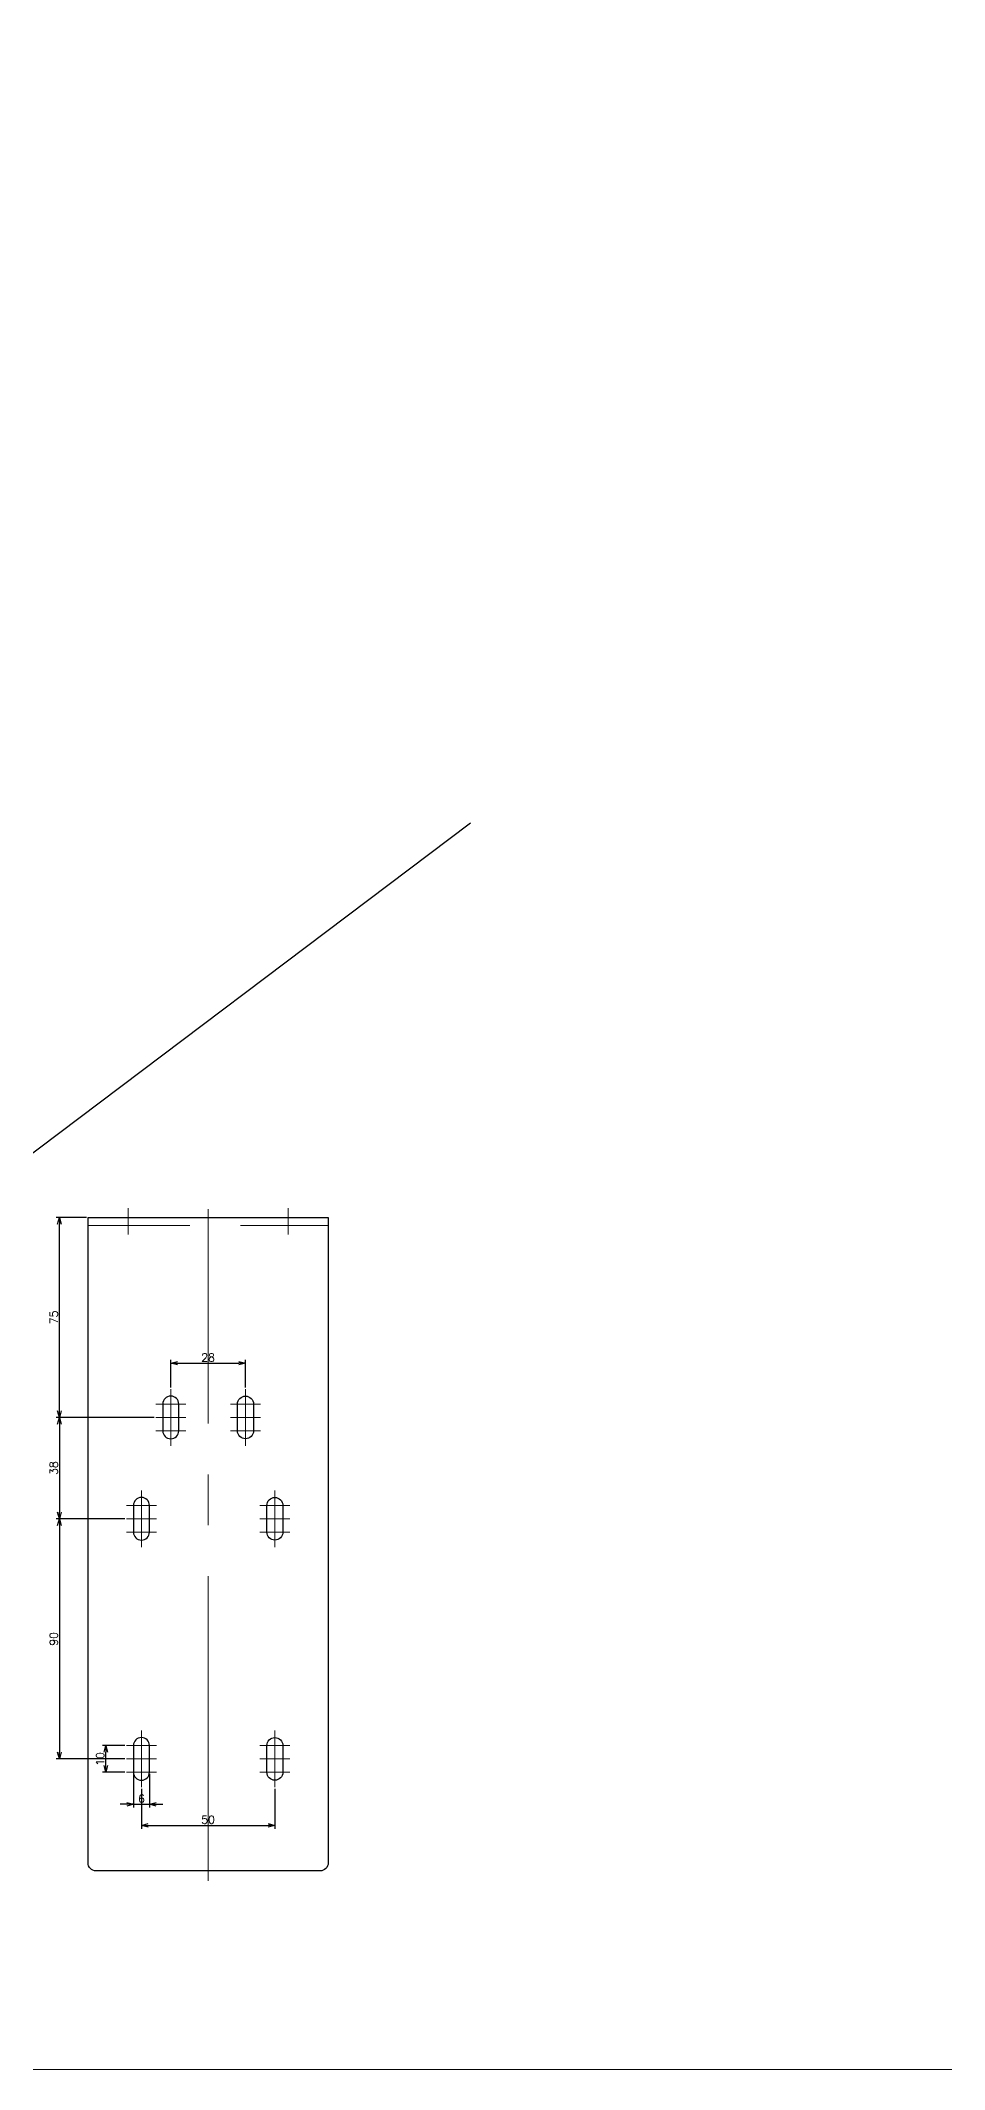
# Model space of a CAD drawing. Header units: millimetres. Extents: x -16130 to 36813, y -8099 to 27484.
# Drawn here: x 30379 to 30718, y 17386 to 18147 of the extents above; entities that cross this region are included whole.
import ezdxf

# ---------------------------------------------------------------- set-up
doc = ezdxf.new("R2010")
doc.units = ezdxf.units.MM
doc.header["$LTSCALE"] = 6
doc.header["$PDMODE"] = 99
doc.header["$PDSIZE"] = 1
doc.linetypes.add('CENTER2', pattern=[28.575, 19.05, -3.175, 3.175, -3.175])
doc.linetypes.add('HIDDEN', pattern=[9.525, 6.35, -3.175])
for name, color, linetype, lineweight in [('04_HIDDEN', 2, 'HIDDEN', 13), ('05_CENTER', 4, 'CENTER2', 13), ('08_DIM', 3, 'Continuous', 13)]:
    doc.layers.add(name, color=color, linetype=linetype, lineweight=lineweight)
doc.styles.add('KSS_TXT', font='txt.shx', dxfattribs={"bigfont": 'extfont2.shx'})
doc.dimstyles.new('KSS_DIM', dxfattribs={"dimtxt": 3, "dimasz": 2.5, "dimexe": 1.25, "dimexo": 0.625, "dimtad": 1, "dimdsep": 46, "dimtxsty": 'KSS_TXT', "dimblk": 'OPEN30', "dimcen": 0, "dimazin": 2, "dimtfac": 0.75, "dimtmove": 0, "dimatfit": 3, "dimldrblk": 'OPEN30', "dimfxl": 1, "dimtolj": 1, "dimarcsym": 0})

# ---------------------------------------------------------------- blocks, each defined once
blk = doc.blocks.new('A$C68491078')
at = {"color": 0}
for points in [[(-45, 0), (45, 0), (45, -242, -0.414214), (42, -245), (-42, -245, -0.414214), (-45, -242)], [(-17, -70), (-17, -80, 1), (-11, -80), (-11, -70, 1)], [(17, -70), (17, -80, -1), (11, -80), (11, -70, -1)], [(-28, -108), (-28, -118, 1), (-22, -118), (-22, -108, 1)], [(28, -108), (28, -118, -1), (22, -118), (22, -108, -1)], [(-28, -198), (-28, -208, 1), (-22, -208), (-22, -198, 1)], [(28, -198), (28, -208, -1), (22, -208), (22, -198, -1)]]:
    blk.add_lwpolyline(points, format="xyb", close=True, dxfattribs=at)
at = {"layer": '04_HIDDEN'}
blk.add_line((-45, -3), (45, -3), dxfattribs=at)
at = {"layer": '05_CENTER'}
for p, q in [((-30, 3.42), (-30, -6.43)), ((0, -248.75), (0, 3.07)), ((30, 3.42), (30, -6.43)), ((-14, -85.6), (-14, -64.4)), ((14, -85.6), (14, -64.4)), ((-19.6, -70), (-8.4, -70)), ((-19.6, -75), (-8.4, -75)), ((19.6, -70), (8.4, -70)), ((19.6, -75), (8.4, -75)), ((-19.6, -80), (-8.4, -80)), ((19.6, -80), (8.4, -80)), ((-25, -123.6), (-25, -102.4)), ((25, -123.6), (25, -102.4)), ((-30.6, -108), (-19.4, -108)), ((-30.6, -113), (-19.4, -113)), ((30.6, -108), (19.4, -108)), ((30.6, -113), (19.4, -113)), ((-30.6, -118), (-19.4, -118)), ((30.6, -118), (19.4, -118)), ((-25, -213.6), (-25, -192.4)), ((25, -213.6), (25, -192.4)), ((-30.6, -198), (-19.4, -198)), ((-30.6, -203), (-19.4, -203)), ((30.6, -198), (19.4, -198)), ((30.6, -203), (19.4, -203)), ((-30.6, -208), (-19.4, -208)), ((30.6, -208), (19.4, -208))]:
    blk.add_line(p, q, dxfattribs=at)
blk = doc.blocks.new('_Open30')
at = {"color": 0, "linetype": 'ByBlock', "lineweight": -2}
for p, q in [((-1, 0.27), (0, 0)), ((0, 0), (-1, -0.27)), ((0, 0), (-1, 0))]:
    blk.add_line(p, q, dxfattribs=at)
blk = doc.blocks.new('*D3376')
at = {"layer": '08_DIM', "color": 0, "lineweight": -2, "transparency": 16777216}
for p, q in [((30410.64, 17507.56), (30402.27, 17507.56)), ((30403.52, 17500.06), (30403.52, 17505.06)), ((30410.64, 17497.56), (30402.27, 17497.56))]:
    blk.add_line(p, q, dxfattribs=at)
at = {"layer": 'Defpoints', "color": 0, "transparency": 16777216}
for p in [(30403.52, 17507.56), (30411.27, 17507.56), (30411.27, 17497.56)]:
    blk.add_point(p, dxfattribs=at)
at = {"layer": '08_DIM', "color": 0, "lineweight": -2, "transparency": 16777216, "xscale": 2.5, "yscale": 2.5, "zscale": 2.5}
for p, rotation in [((30403.52, 17507.56), 90), ((30403.52, 17497.56), 270)]:
    blk.add_blockref('_Open30', p, dxfattribs=dict(at, rotation=rotation))
at = {"layer": '08_DIM', "color": 0, "transparency": 16777216, "insert": (30401.4, 17502.56), "char_height": 3, "attachment_point": 5, "rotation": 90, "style": 'KSS_TXT'}
blk.add_mtext('\\A1;10', dxfattribs=at)
blk = doc.blocks.new('*D3377')
at = {"layer": '08_DIM', "color": 0, "lineweight": -2, "transparency": 16777216}
for p, q in [((30413.86, 17496.94), (30413.86, 17484.3)), ((30419.86, 17496.94), (30419.86, 17484.3)), ((30411.36, 17485.55), (30408.86, 17485.55)), ((30413.86, 17485.55), (30419.86, 17485.55)), ((30422.36, 17485.55), (30424.86, 17485.55))]:
    blk.add_line(p, q, dxfattribs=at)
at = {"layer": 'Defpoints', "color": 0, "transparency": 16777216}
for p in [(30413.86, 17497.56), (30419.86, 17497.56), (30419.86, 17485.55)]:
    blk.add_point(p, dxfattribs=at)
at = {"layer": '08_DIM', "color": 0, "lineweight": -2, "transparency": 16777216, "xscale": 2.5, "yscale": 2.5, "zscale": 2.5}
blk.add_blockref('_Open30', (30413.86, 17485.55), dxfattribs=at)
at = {"layer": '08_DIM', "color": 0, "lineweight": -2, "transparency": 16777216, "xscale": 2.5, "yscale": 2.5, "zscale": 2.5, "rotation": 180}
blk.add_blockref('_Open30', (30419.86, 17485.55), dxfattribs=at)
at = {"layer": '08_DIM', "color": 0, "transparency": 16777216, "insert": (30416.86, 17487.67), "char_height": 3, "attachment_point": 5, "style": 'KSS_TXT'}
blk.add_mtext('\\A1;6', dxfattribs=at)
blk = doc.blocks.new('*D3378')
at = {"layer": '08_DIM', "color": 0, "lineweight": -2, "transparency": 16777216}
for p, q in [((30416.86, 17491.34), (30416.86, 17476.39)), ((30466.86, 17491.34), (30466.86, 17476.39)), ((30419.36, 17477.64), (30464.36, 17477.64))]:
    blk.add_line(p, q, dxfattribs=at)
at = {"layer": 'Defpoints', "color": 0, "transparency": 16777216}
for p in [(30416.86, 17491.97), (30466.86, 17491.97), (30466.86, 17477.64)]:
    blk.add_point(p, dxfattribs=at)
at = {"layer": '08_DIM', "color": 0, "lineweight": -2, "transparency": 16777216, "xscale": 2.5, "yscale": 2.5, "zscale": 2.5, "rotation": 180}
blk.add_blockref('_Open30', (30416.86, 17477.64), dxfattribs=at)
at = {"layer": '08_DIM', "color": 0, "lineweight": -2, "transparency": 16777216, "xscale": 2.5, "yscale": 2.5, "zscale": 2.5}
blk.add_blockref('_Open30', (30466.86, 17477.64), dxfattribs=at)
at = {"layer": '08_DIM', "color": 0, "transparency": 16777216, "insert": (30441.86, 17479.77), "char_height": 3, "attachment_point": 5, "style": 'KSS_TXT'}
blk.add_mtext('\\A1;50', dxfattribs=at)
blk = doc.blocks.new('*D3379')
at = {"layer": '08_DIM', "color": 0, "lineweight": -2, "transparency": 16777216}
for p, q in [((30427.86, 17641.79), (30427.86, 17652.15)), ((30430.36, 17650.9), (30453.36, 17650.9)), ((30455.86, 17641.79), (30455.86, 17652.15))]:
    blk.add_line(p, q, dxfattribs=at)
at = {"layer": 'Defpoints', "color": 0, "transparency": 16777216}
for p in [(30455.86, 17650.9), (30427.86, 17641.16), (30455.86, 17641.16)]:
    blk.add_point(p, dxfattribs=at)
at = {"layer": '08_DIM', "color": 0, "lineweight": -2, "transparency": 16777216, "xscale": 2.5, "yscale": 2.5, "zscale": 2.5, "rotation": 180}
blk.add_blockref('_Open30', (30427.86, 17650.9), dxfattribs=at)
at = {"layer": '08_DIM', "color": 0, "lineweight": -2, "transparency": 16777216, "xscale": 2.5, "yscale": 2.5, "zscale": 2.5}
blk.add_blockref('_Open30', (30455.86, 17650.9), dxfattribs=at)
at = {"layer": '08_DIM', "color": 0, "transparency": 16777216, "insert": (30441.86, 17653.02), "char_height": 3, "attachment_point": 5, "style": 'KSS_TXT'}
blk.add_mtext('\\A1;28', dxfattribs=at)
blk = doc.blocks.new('*D3380')
at = {"layer": '08_DIM', "color": 0, "lineweight": -2, "transparency": 16777216}
for p, q in [((30421.64, 17630.56), (30384.88, 17630.56)), ((30386.13, 17628.06), (30386.13, 17595.06)), ((30410.64, 17592.56), (30384.88, 17592.56))]:
    blk.add_line(p, q, dxfattribs=at)
at = {"layer": 'Defpoints', "color": 0, "transparency": 16777216}
for p in [(30422.27, 17630.56), (30386.13, 17592.56), (30411.27, 17592.56)]:
    blk.add_point(p, dxfattribs=at)
at = {"layer": '08_DIM', "color": 0, "lineweight": -2, "transparency": 16777216, "xscale": 2.5, "yscale": 2.5, "zscale": 2.5}
for p, rotation in [((30386.13, 17630.56), 90), ((30386.13, 17592.56), 270)]:
    blk.add_blockref('_Open30', p, dxfattribs=dict(at, rotation=rotation))
at = {"layer": '08_DIM', "color": 0, "transparency": 16777216, "insert": (30384.01, 17611.56), "char_height": 3, "attachment_point": 5, "rotation": 90, "style": 'KSS_TXT'}
blk.add_mtext('\\A1;38', dxfattribs=at)
blk = doc.blocks.new('*D3381')
at = {"layer": '08_DIM', "color": 0, "lineweight": -2, "transparency": 16777216}
for p, q in [((30396.24, 17705.56), (30384.88, 17705.56)), ((30386.13, 17633.06), (30386.13, 17703.06)), ((30421.64, 17630.56), (30384.88, 17630.56))]:
    blk.add_line(p, q, dxfattribs=at)
at = {"layer": 'Defpoints', "color": 0, "transparency": 16777216}
for p in [(30386.13, 17705.56), (30396.86, 17705.56), (30422.27, 17630.56)]:
    blk.add_point(p, dxfattribs=at)
at = {"layer": '08_DIM', "color": 0, "lineweight": -2, "transparency": 16777216, "xscale": 2.5, "yscale": 2.5, "zscale": 2.5}
for p, rotation in [((30386.13, 17705.56), 90), ((30386.13, 17630.56), 270)]:
    blk.add_blockref('_Open30', p, dxfattribs=dict(at, rotation=rotation))
at = {"layer": '08_DIM', "color": 0, "transparency": 16777216, "insert": (30384, 17668.06), "char_height": 3, "attachment_point": 5, "rotation": 90, "style": 'KSS_TXT'}
blk.add_mtext('\\A1;75', dxfattribs=at)
blk = doc.blocks.new('*D3382')
at = {"layer": '08_DIM', "color": 0, "lineweight": -2, "transparency": 16777216}
for p, q in [((30410.64, 17592.56), (30384.88, 17592.56)), ((30386.13, 17590.06), (30386.13, 17505.06)), ((30410.64, 17502.56), (30384.88, 17502.56))]:
    blk.add_line(p, q, dxfattribs=at)
at = {"layer": 'Defpoints', "color": 0, "transparency": 16777216}
for p in [(30411.27, 17592.56), (30386.13, 17502.56), (30411.27, 17502.56)]:
    blk.add_point(p, dxfattribs=at)
at = {"layer": '08_DIM', "color": 0, "lineweight": -2, "transparency": 16777216, "xscale": 2.5, "yscale": 2.5, "zscale": 2.5}
for p, rotation in [((30386.13, 17592.56), 90), ((30386.13, 17502.56), 270)]:
    blk.add_blockref('_Open30', p, dxfattribs=dict(at, rotation=rotation))
at = {"layer": '08_DIM', "color": 0, "transparency": 16777216, "insert": (30384.01, 17547.56), "char_height": 3, "attachment_point": 5, "rotation": 90, "style": 'KSS_TXT'}
blk.add_mtext('\\A1;90', dxfattribs=at)

msp = doc.modelspace()

# ---------------------------------------------------------------- linework, layer by layer
at = {"color": 2}
msp.add_line((30540.22454, 17853.33478), (30002.14773, 17447.60809), dxfattribs=at)
at = {"layer": '08_DIM', "color": 2}
msp.add_lwpolyline([(29908.23454, 18913.06813), (31583.1123, 18913.06813), (31583.1123, 17386.1564), (29908.23454, 17386.1564)], close=True, dxfattribs=at)

# ---------------------------------------------------------------- block references
msp.add_blockref('A$C68491078', (30441.86495, 17705.56396))

# ---------------------------------------------------------------- dimensions: what is measured, and where the dimension line sits
at = {"layer": '08_DIM'}
for base, p1, p2, picture, middle in [((30386.13017, 17705.56396), (30422.26814, 17630.56396), (30396.86495, 17705.56396), '*D3381', (30384.00308, 17668.06396)), ((30386.13017, 17592.56397), (30422.26814, 17630.56396), (30411.26814, 17592.56397), '*D3380', (30384.00517, 17611.56397)), ((30386.13017, 17502.56397), (30411.26814, 17592.56397), (30411.26814, 17502.56397), '*D3382', (30384.00517, 17547.56397)), ((30403.52368, 17507.56397), (30411.26814, 17497.56397), (30411.26814, 17507.56397), '*D3376', (30401.39868, 17502.56397))]:
    dim = msp.add_linear_dim(base=base, p1=p1, p2=p2, angle=90, dimstyle='KSS_DIM', dxfattribs=at)
    dim.commit()
    dim.dimension.update_dxf_attribs({"geometry": picture, "text_midpoint": middle})
for base, p1, p2, picture, middle in [((30455.86495, 17650.89873), (30427.86495, 17641.16078), (30455.86495, 17641.16078), '*D3379', (30441.86495, 17653.02373)), ((30419.86495, 17485.54903), (30413.86495, 17497.56397), (30419.86495, 17497.56397), '*D3377', (30416.86495, 17487.67403)), ((30466.86495, 17477.64483), (30416.86495, 17491.96716), (30466.86495, 17491.96716), '*D3378', (30441.86495, 17479.77191))]:
    dim = msp.add_linear_dim(base=base, p1=p1, p2=p2, dimstyle='KSS_DIM', dxfattribs=at)
    dim.commit()
    dim.dimension.update_dxf_attribs({"geometry": picture, "text_midpoint": middle})

doc.saveas('drawing.dxf')
